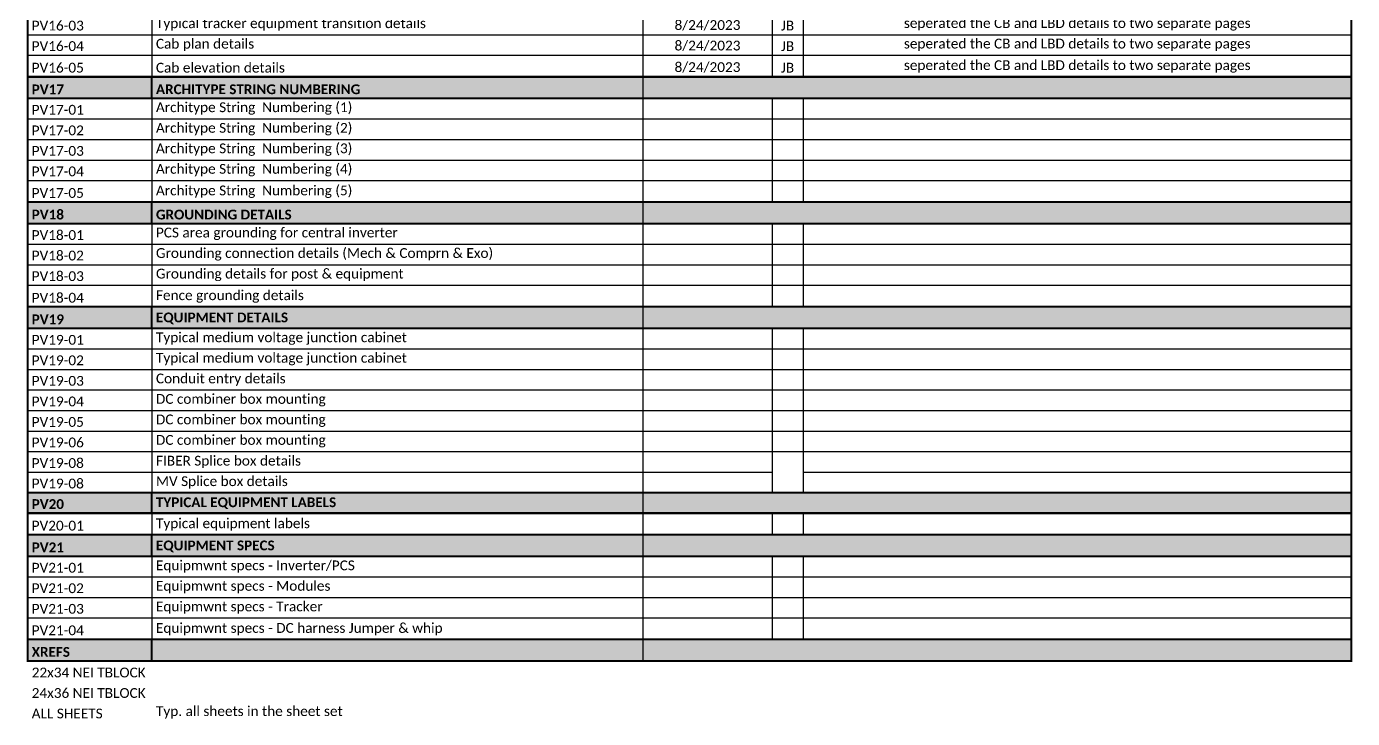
# Model space of a CAD drawing. Extents: x -17.9 to 1.4, y -43.5 to 27.7.
# Drawn here: x -17.91 to -4.46, y 1.01 to 8.03 of the extents above; entities that cross this region are included whole.
import ezdxf

# ---------------------------------------------------------------- set-up
doc = ezdxf.new("R2010")
doc.units = 0
doc.header["$MEASUREMENT"] = 0
doc.layers.add('PV-AUTOTABLES', color=7, linetype='Continuous')
doc.styles.add('NEI-A', font='arial.ttf')

# ---------------------------------------------------------------- blocks, each defined once
blk = doc.blocks.new('*A17')
at = {"color": 7, "linetype": 'Continuous', "ltscale": 0.083333, "const_width": 0.0208}
blk.add_lwpolyline([(13.427, 0), (0, 0), (0, -26.073), (13.427, -26.073)], close=True, dxfattribs=at)
at = {"color": 7, "linetype": 'Continuous', "ltscale": 0.083333}
for points in [[(6.24, -1.406), (6.24, -26.073)], [(1.26, -19.094), (1.26, -20.146)], [(7.552, -19.094), (7.552, -20.146)], [(7.865, -19.094), (7.865, -20.146)], [(0, -19.719), (13.427, -19.719)], [(0, -19.927), (13.427, -19.927)], [(1.26, -20.365), (1.26, -21.417)], [(7.552, -20.365), (7.552, -21.417)], [(7.865, -20.365), (7.865, -21.417)], [(0, -20.573), (13.427, -20.573)], [(0, -20.781), (13.427, -20.781)], [(0, -20.99), (13.427, -20.99)], [(0, -21.198), (13.427, -21.198)], [(1.26, -21.635), (1.26, -22.479)], [(7.552, -21.635), (7.552, -22.479)], [(7.865, -21.635), (7.865, -22.479)], [(0, -21.844), (13.427, -21.844)], [(0, -22.052), (13.427, -22.052)], [(0, -22.26), (13.427, -22.26)], [(1.26, -22.698), (1.26, -24.365)], [(7.552, -22.698), (7.552, -24.365)], [(7.865, -22.698), (7.865, -24.365)], [(0, -22.906), (13.427, -22.906)], [(0, -23.115), (13.427, -23.115)], [(0, -23.323), (13.427, -23.323)], [(0, -23.531), (13.427, -23.531)], [(0, -23.74), (13.427, -23.74)], [(0, -23.948), (13.427, -23.948)], [(0, -24.156), (7.552, -24.156)], [(7.865, -24.156), (13.427, -24.156)], [(1.26, -24.573), (1.26, -24.792)], [(7.552, -24.573), (7.552, -24.792)], [(7.865, -24.573), (7.865, -24.792)], [(1.26, -25.01), (1.26, -25.854)], [(7.552, -25.01), (7.552, -25.854)], [(7.865, -25.01), (7.865, -25.854)], [(0, -25.219), (13.427, -25.219)], [(0, -25.427), (13.427, -25.427)], [(0, -25.635), (13.427, -25.635)]]:
    blk.add_lwpolyline(points, dxfattribs=at)
at = {"color": 7, "linetype": 'Continuous', "ltscale": 0.083333, "const_width": 0.0208}
for points in [[(0, -20.146), (13.427, -20.146)], [(1.26, -20.146), (1.26, -20.365)], [(0, -20.365), (13.427, -20.365)], [(0, -21.417), (13.427, -21.417)], [(1.26, -21.417), (1.26, -21.635)], [(0, -21.635), (13.427, -21.635)], [(0, -22.479), (13.427, -22.479)], [(1.26, -22.479), (1.26, -22.698)], [(0, -22.698), (13.427, -22.698)], [(0, -24.365), (13.427, -24.365)], [(1.26, -24.365), (1.26, -24.573)], [(0, -24.573), (13.427, -24.573)], [(0, -24.792), (13.427, -24.792)], [(1.26, -24.792), (1.26, -25.01)], [(0, -25.01), (13.427, -25.01)], [(0, -25.854), (13.427, -25.854)], [(1.26, -25.854), (1.26, -26.073)]]:
    blk.add_lwpolyline(points, dxfattribs=at)
at = {"color": 253, "true_color": 0xa6a6a6}
for points in [[(0, -20.146), (1.26, -20.146), (0, -20.365), (1.26, -20.365)], [(1.26, -20.146), (6.24, -20.146), (1.26, -20.365), (6.24, -20.365)], [(6.24, -20.146), (7.552, -20.146), (6.24, -20.365), (7.552, -20.365)], [(7.552, -20.146), (7.865, -20.146), (7.552, -20.365), (7.865, -20.365)], [(7.865, -20.146), (13.427, -20.146), (7.865, -20.365), (13.427, -20.365)], [(0, -21.417), (1.26, -21.417), (0, -21.635), (1.26, -21.635)], [(1.26, -21.417), (6.24, -21.417), (1.26, -21.635), (6.24, -21.635)], [(6.24, -21.417), (7.552, -21.417), (6.24, -21.635), (7.552, -21.635)], [(7.552, -21.417), (7.865, -21.417), (7.552, -21.635), (7.865, -21.635)], [(7.865, -21.417), (13.427, -21.417), (7.865, -21.635), (13.427, -21.635)], [(0, -22.479), (1.26, -22.479), (0, -22.698), (1.26, -22.698)], [(1.26, -22.479), (6.24, -22.479), (1.26, -22.698), (6.24, -22.698)], [(6.24, -22.479), (7.552, -22.479), (6.24, -22.698), (7.552, -22.698)], [(7.552, -22.479), (7.865, -22.479), (7.552, -22.698), (7.865, -22.698)], [(7.865, -22.479), (13.427, -22.479), (7.865, -22.698), (13.427, -22.698)], [(0, -24.365), (1.26, -24.365), (0, -24.573), (1.26, -24.573)], [(1.26, -24.365), (6.24, -24.365), (1.26, -24.573), (6.24, -24.573)], [(6.24, -24.365), (7.552, -24.365), (6.24, -24.573), (7.552, -24.573)], [(7.552, -24.365), (7.865, -24.365), (7.552, -24.573), (7.865, -24.573)], [(7.865, -24.365), (13.427, -24.365), (7.865, -24.573), (13.427, -24.573)], [(0, -24.792), (1.26, -24.792), (0, -25.01), (1.26, -25.01)], [(1.26, -24.792), (6.24, -24.792), (1.26, -25.01), (6.24, -25.01)], [(6.24, -24.792), (7.552, -24.792), (6.24, -25.01), (7.552, -25.01)], [(7.552, -24.792), (7.865, -24.792), (7.552, -25.01), (7.865, -25.01)], [(7.865, -24.792), (13.427, -24.792), (7.865, -25.01), (13.427, -25.01)], [(0, -25.854), (1.26, -25.854), (0, -26.073), (1.26, -26.073)], [(1.26, -25.854), (6.24, -25.854), (1.26, -26.073), (6.24, -26.073)], [(6.24, -25.854), (7.552, -25.854), (6.24, -26.073), (7.552, -26.073)], [(7.552, -25.854), (7.865, -25.854), (7.552, -26.073), (7.865, -26.073)], [(7.865, -25.854), (13.427, -25.854), (7.865, -26.073), (13.427, -26.073)]]:
    blk.add_solid(points, dxfattribs=at)
at = {"color": 7, "char_height": 0.09931, "style": 'NEI-A'}
for s, insert, attachment_point in [('\\fCalibri|b0|i0|c0|p34;PV16-03', (0.042, -19.677), 7), ('\\fCalibri|b0|i0|c0|p34;Typical tracker equipment transition details', (1.302, -19.677), 7), ('\\fCalibri|b0|i0|c0|p34;8/24/2023', (6.896, -19.677), 8), ('\\fCalibri|b0|i0|c0|p34;JB', (7.708, -19.677), 8), ('\\fCalibri|b0|i0|c0|p34;seperated the CB and LBD details to two separate pages', (10.646, -19.677), 8), ('\\fCalibri|b0|i0|c0|p34;Cab plan details', (1.302, -19.885), 7), ('\\fCalibri|b0|i0|c0|p34;seperated the CB and LBD details to two separate pages', (10.646, -19.885), 8), ('\\fCalibri|b0|i0|c0|p34;PV16-04', (0.042, -19.885), 7), ('\\fCalibri|b0|i0|c0|p34;8/24/2023', (6.896, -19.885), 8), ('\\fCalibri|b0|i0|c0|p34;JB', (7.708, -19.885), 8), ('\\fCalibri|b0|i0|c0|p34;PV16-05', (0.042, -20.104), 7), ('\\fCalibri|b0|i0|c0|p34;Cab elevation details', (1.302, -20.104), 7), ('\\fCalibri|b0|i0|c0|p34;8/24/2023', (6.896, -20.104), 8), ('\\fCalibri|b0|i0|c0|p34;JB', (7.708, -20.104), 8), ('\\fCalibri|b0|i0|c0|p34;seperated the CB and LBD details to two separate pages', (10.646, -20.104), 8), ('\\fCalibri|b1|i0|c0|p34;PV17', (0.042, -20.323), 7), ('\\fCalibri|b1|i0|c0|p34;ARCHITYPE STRING NUMBERING', (1.302, -20.323), 7), ('\\fCalibri|b0|i0|c0|p34;PV17-01', (0.042, -20.531), 7), ('\\fCalibri|b0|i0|c0|p34;Architype String  Numbering (1)', (1.302, -20.531), 7), ('\\fCalibri|b0|i0|c0|p34;PV17-02', (0.042, -20.74), 7), ('\\fCalibri|b0|i0|c0|p34;Architype String  Numbering (2)', (1.302, -20.74), 7), ('\\fCalibri|b0|i0|c0|p34;Architype String  Numbering (3)', (1.302, -20.948), 7), ('\\fCalibri|b0|i0|c0|p34;PV17-03', (0.042, -20.948), 7), ('\\fCalibri|b0|i0|c0|p34;PV17-04', (0.042, -21.156), 7), ('\\fCalibri|b0|i0|c0|p34;Architype String  Numbering (4)', (1.302, -21.156), 7), ('\\fCalibri|b0|i0|c0|p34;Architype String  Numbering (5)', (1.302, -21.375), 7), ('\\fCalibri|b0|i0|c0|p34;PV17-05', (0.042, -21.375), 7), ('\\fCalibri|b1|i0|c0|p34;PV18', (0.042, -21.594), 7), ('\\fCalibri|b1|i0|c0|p34;GROUNDING DETAILS', (1.302, -21.594), 7), ('\\fCalibri|b0|i0|c0|p34;PV18-01', (0.042, -21.802), 7), ('\\fCalibri|b0|i0|c0|p34;PCS area grounding for central inverter', (1.302, -21.802), 7), ('\\fCalibri|b0|i0|c0|p34;PV18-02', (0.042, -22.01), 7), ('\\fCalibri|b0|i0|c0|p34;Grounding connection details (Mech & Comprn & Exo)', (1.302, -22.01), 7), ('\\fCalibri|b0|i0|c0|p34;PV18-03', (0.042, -22.219), 7), ('\\fCalibri|b0|i0|c0|p34;Grounding details for post & equipment', (1.302, -22.219), 7), ('\\fCalibri|b0|i0|c0|p34;Fence grounding details', (1.302, -22.438), 7), ('\\fCalibri|b0|i0|c0|p34;PV18-04', (0.042, -22.438), 7), ('\\fCalibri|b1|i0|c0|p34;PV19', (0.042, -22.656), 7), ('\\fCalibri|b1|i0|c0|p34;EQUIPMENT DETAILS', (1.302, -22.656), 7), ('\\fCalibri|b0|i0|c0|p34;PV19-01', (0.042, -22.865), 7), ('\\fCalibri|b0|i0|c0|p34;Typical medium voltage junction cabinet ', (1.302, -22.865), 7), ('\\fCalibri|b0|i0|c0|p34;PV19-02', (0.042, -23.073), 7), ('\\fCalibri|b0|i0|c0|p34;Typical medium voltage junction cabinet ', (1.302, -23.073), 7), ('\\fCalibri|b0|i0|c0|p34;PV19-03', (0.042, -23.281), 7), ('\\fCalibri|b0|i0|c0|p34;Conduit entry details', (1.302, -23.281), 7), ('\\fCalibri|b0|i0|c0|p34;PV19-04', (0.042, -23.49), 7), ('\\fCalibri|b0|i0|c0|p34;DC combiner box mounting', (1.302, -23.49), 7), ('\\fCalibri|b0|i0|c0|p34;PV19-05', (0.042, -23.698), 7), ('\\fCalibri|b0|i0|c0|p34;DC combiner box mounting', (1.302, -23.698), 7), ('\\fCalibri|b0|i0|c0|p34;PV19-06', (0.042, -23.906), 7), ('\\fCalibri|b0|i0|c0|p34;DC combiner box mounting', (1.302, -23.906), 7), ('\\fCalibri|b0|i0|c0|p34;PV19-08', (0.042, -24.115), 7), ('\\fCalibri|b0|i0|c0|p34;FIBER Splice box details', (1.302, -24.115), 7), ('\\fCalibri|b0|i0|c0|p34;MV Splice box details', (1.302, -24.323), 7), ('\\fCalibri|b0|i0|c0|p34;PV19-08', (0.042, -24.323), 7), ('\\fCalibri|b1|i0|c0|p34;PV20', (0.042, -24.531), 7), ('\\fCalibri|b1|i0|c0|p34;TYPICAL EQUIPMENT LABELS', (1.302, -24.531), 7), ('\\fCalibri|b0|i0|c0|p34;PV20-01', (0.042, -24.75), 7), ('\\fCalibri|b0|i0|c0|p34;Typical equipment labels', (1.302, -24.75), 7), ('\\fCalibri|b1|i0|c0|p34;PV21', (0.042, -24.969), 7), ('\\fCalibri|b1|i0|c0|p34;EQUIPMENT SPECS', (1.302, -24.969), 7), ('\\fCalibri|b0|i0|c0|p34;PV21-01 ', (0.042, -25.177), 7), ('\\fCalibri|b0|i0|c0|p34;Equipmwnt specs - Inverter/PCS', (1.302, -25.177), 7), ('\\fCalibri|b0|i0|c0|p34;Equipmwnt specs - Modules', (1.302, -25.385), 7), ('\\fCalibri|b0|i0|c0|p34;PV21-02', (0.042, -25.385), 7), ('\\fCalibri|b0|i0|c0|p34;PV21-03', (0.042, -25.594), 7), ('\\fCalibri|b0|i0|c0|p34;Equipmwnt specs - Tracker', (1.302, -25.594), 7), ('\\fCalibri|b0|i0|c0|p34;Equipmwnt specs - DC harness Jumper & whip', (1.302, -25.812), 7), ('\\fCalibri|b0|i0|c0|p34;PV21-04', (0.042, -25.812), 7), ('\\fCalibri|b1|i0|c0|p34;XREFS', (0.042, -26.031), 7), ('\\fCalibri|b0|i0|c0|p34;22x34 NEI TBLOCK', (0.042, -26.24), 7), ('\\fCalibri|b0|i0|c0|p34;24x36 NEI TBLOCK', (0.042, -26.448), 7), ('\\fCalibri|b0|i0|c0|p34;ALL SHEETS', (0.042, -26.656), 7), ('\\fCalibri|b0|i0|c0|p34;Typ. all sheets in the sheet set', (1.302, -26.656), 7)]:
    blk.add_mtext(s, dxfattribs=dict(at, insert=insert, attachment_point=attachment_point))

msp = doc.modelspace()

# ---------------------------------------------------------------- block references
at = {"layer": 'PV-AUTOTABLES'}
msp.add_blockref('*A17', (-17.895, 27.662), dxfattribs=at)

doc.saveas('drawing.dxf')
